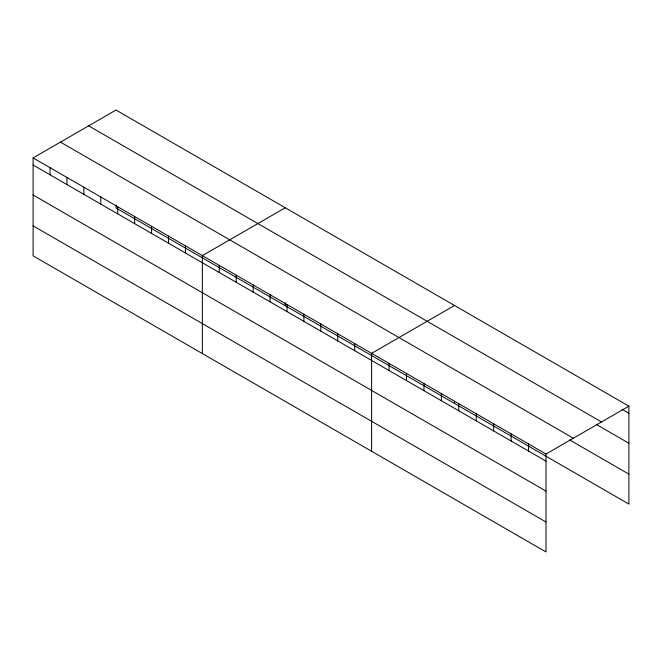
<?xml version="1.0" encoding="UTF-8"?>
<svg xmlns="http://www.w3.org/2000/svg" width="662" height="662" viewBox="0 0 662 662"><rect width="100%" height="100%" fill="white"/><g stroke="black" fill="none" stroke-linecap="round" stroke-linejoin="round"><path stroke-width="0.99" d="M33.1 157.904L546.001 454.024L546.001 551.959L33.1 255.838L33.1 157.904L115.999 110.041L628.9 406.162L628.9 504.096L115.999 207.976L115.999 204.872M285.256 207.76L202.357 255.623L202.357 353.558M454.513 305.48L371.614 353.343L371.614 451.277M546.001 454.024L628.9 406.162M621.924 409.248L628.9 413.278M88.642 125.838L601.543 421.959M596.636 424.623L628.9 443.25M60.457 142.107L573.358 438.227M569.61 439.899L628.9 474.124M33.1 165.02L546.001 461.141M33.1 194.984L546.001 491.113M33.1 225.866L546.001 521.987M528.566 443.954L528.566 451.07M511.13 433.883L511.13 441M493.687 423.821L493.687 430.937M476.251 413.75L476.251 420.867M458.807 403.679L458.807 410.796M454.513 401.354L454.513 403.415M441.372 393.617L441.372 400.733M423.937 383.546L423.937 390.663M406.493 373.476L406.493 380.592M389.057 363.413L389.057 370.521M354.691 343.57L354.691 350.686M337.761 333.797L337.761 340.913M320.838 324.024L320.838 331.141M303.916 314.251L303.916 321.368M286.985 304.479L286.985 311.595M285.256 302.6L285.256 305.695M270.063 294.706L270.063 301.822M253.132 284.941L253.132 292.05M236.21 275.169L236.21 282.277M219.287 265.396L219.287 272.512M185.434 245.85L185.434 252.967M168.504 236.077L168.504 243.194M151.581 226.305L151.581 233.421M134.651 216.532L134.651 223.648M117.728 206.759L117.728 213.876M100.806 196.986L100.806 204.103M83.875 187.214L83.875 194.33M66.953 177.449L66.953 184.557M50.022 167.676L50.022 174.785"/></g></svg>
